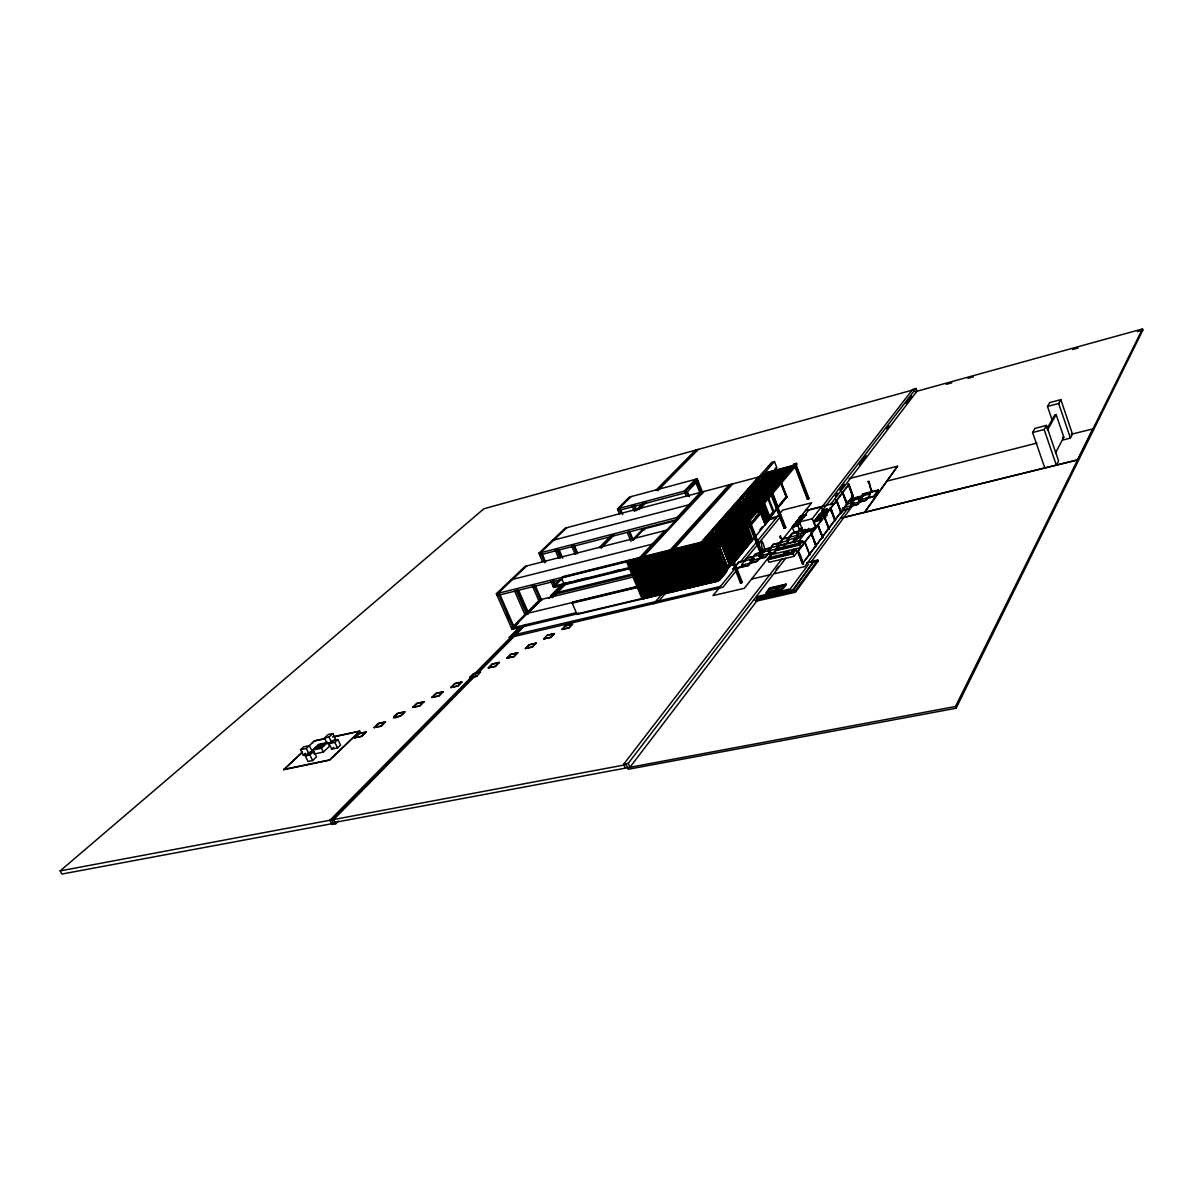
<?xml version="1.0" encoding="UTF-8"?>
<svg xmlns="http://www.w3.org/2000/svg" width="1203" height="1203" viewBox="0 0 1203 1203"><rect width="100%" height="100%" fill="white"/><g stroke="black" fill="none" stroke-linecap="round" stroke-linejoin="round"><path stroke-width="1.5" d="M872.416 490.448C870.521 493.892 866.325 470.117 871.423 490.884M869.589 482.974L868.641 483.32M868.701 481.395L867.919 481.801M781.213 537.891L780.161 538.222L781.093 537.997M779.589 536.673L780.702 536.252L779.694 536.764M765.063 550.357C759.815 528.583 760.913 554.327 764.913 550.222M760.597 541.515L761.439 540.794L760.958 541.425M472.869 676.913L331.802 819.89L333.517 823.408L61.849 874.055L60.15 870.897L626.252 764.612L628.267 769.273L956.099 708.236L1142.85 330.103L1142.474 328.945L915.288 391.697M841.318 518.147L1077.557 459.982L1092.956 428.9L1071.226 434.268M956.099 708.236L955.453 706.507L1142.474 328.945M1062.429 440.118L1070.414 438.103L1072.49 434.088L1060.851 399.652L1049.708 402.584L1047.497 406.434L1052.204 420.223M1055.407 453.125L1063.813 437.2L1056.129 414.569L1054.715 414.93L1046.956 428.9M1047.527 430.088L1056.129 414.569M1044.144 429.546L1046.46 425.411L1058.58 460.914L1056.354 465.215L1044.144 429.546L1032.595 432.509L1044.836 468.042M1047.497 406.434L1058.7 403.501L1060.851 399.652M1032.595 432.509L1034.956 428.373L1046.46 425.411M897.543 466.298L864.506 512.433L897.498 466.178L849.077 478.614M867.152 498.343L873.98 496.644L878.325 490.012L863.062 493.847L858.626 500.478M858.476 500.102L873.829 496.253L878.325 490.012M850.581 504.343L865.769 500.147L870.461 494.238M859.092 502.222L865.904 500.523L867.739 498.012M849.198 506.719L857.694 504.598L860.476 500.809M755.033 600.252L795.018 591.109L817.739 559.996L818.145 561.079L795.454 592.222L755.469 601.335M756.612 598.086L792.927 589.771L813.905 561.169L793.198 590.462L756.882 598.763M860.461 497.982L863.062 493.847M842.235 508.027L857.559 504.222L862.31 498.283M811.228 561.831L853.047 505.004M842.28 510.313L849.077 508.628L853.904 502.643M840.717 511.125L849.228 509.004L852.04 505.185M850.431 503.967L855.092 497.681L870.325 493.862M847.679 508.448L804.687 566.613L774.582 573.681M815.98 545.666L809.424 554.312L822.416 537.019L817.905 525.004L824.25 516.809L817.905 525.004M828.732 528.523L822.431 536.824L841.002 512.027L836.22 499.741L840.912 512.749M846.972 504.027L841.017 511.861L846.822 504.057L853.769 502.268M847.123 503.801L852.822 496.162L846.972 503.846M802.612 564.267C804.236 564.162 798.506 549.38 797.378 550.794L802.612 564.267L803.333 563.906M804.326 541.666L809.845 555.124L804.867 541.53M813.965 541.455C821.769 559.425 807.033 521.185 812.055 536.478M829.333 528.899L828.641 529.26L829.333 528.899L823.829 516.012M835.002 520.704L830.611 507.666L831.769 512.854M846.882 504.734L842.235 491.832L847.544 504.403M852.732 496.869L848.656 483.937L853.393 496.538M823.017 537.395L822.326 537.756L823.017 537.395L817.469 524.403L822.266 537.049L815.995 545.485M835.514 520.583L830.611 507.666M843.273 510.012L840.416 513.846L845.183 507.44M781.529 589.56L784.115 586.072L769.77 589.38M828.747 528.343L841.002 512.027M811.228 533.786L804.777 542.282L811.378 533.756L815.814 545.711M817.724 525.23L811.393 533.561L817.89 525.2L815.694 527.786L802.882 530.929L799.409 521.967L808.747 510.057L821.408 506.884L823.108 511.335M836.641 500.328L848.551 484.824L842.656 492.418M842.656 492.583L830.521 508.403L836.641 500.508M827.423 509.861C819.363 517.666 835.047 503.786 822.205 511.17M796.822 534.403L811.98 530.267L813.98 527.636M821.574 517.816L819.694 520.267L813.92 521.711L815.89 526.839L818.777 526.132M817.063 517.606L822.822 516.177L824.687 513.726L825.98 517.14M820.175 513.546L825.92 512.117L827.754 509.696L822.025 511.125M803.619 532.734L812.13 530.658L814.13 528.012M829.92 508.012L834.777 520.237M840.852 512.072L836.22 499.741M847.98 484.268L852.882 496.659M824.356 515.892L829.168 529.125M848.656 483.937L853.228 496.749M771.258 555.591L768.025 559.696L769.063 562.312L793.965 556.372L797.093 552.267L796.07 549.636L792.521 550.478M769.273 557.485L791.544 552.147L793.8 549.215L794.311 550.523L792.07 553.455L769.8 558.793L769.273 557.485L771.589 554.553L800.627 547.606L803.694 543.576L802.687 540.959L799.168 541.816M778.912 547.185L778.401 545.891L776.146 548.763L776.657 550.057L798.747 544.718L800.942 541.846L800.431 540.538L764.236 549.23L758.928 556.448M757.469 600.162L629.906 767.288L628.222 763.394L785.785 558.102M768.025 559.696L792.927 553.741L796.07 549.636M775.92 553.545L774.912 550.944L799.619 544.989L802.687 540.959M830.371 504.659L916.942 391.246L915.949 388.524L912.656 389.426L820.897 508.418M819.333 519.711C824.656 514.989 816.07 523.094 814.251 521.531M824.145 513.395L818.912 514.704L817.198 516.914L822.461 515.621L824.341 513.907M798.356 541.741L808.627 528.358M822.326 510.508L915.949 388.524M776.146 548.763L798.236 543.41L800.431 540.538M835.378 496.147L837.664 493.17M839.935 490.177L844.506 484.207M859.348 464.824L866.19 455.862M886.746 429.005L889.032 426.027M906.16 403.637L911.859 396.178M776.1 569.62L778.386 566.643M800.115 538.358L802.401 535.38M787.093 540.297L802.251 536.177L807.514 529.906M814.055 521.019L815.784 518.779L821.047 517.47M801.634 519.47L797.378 520.523L795.454 522.959L812.236 518.779L821.408 506.884M625.304 768.146L623.62 764.266L781.905 558.989M794.521 542.628L804.837 529.245M794.16 524.598L799.86 523.185L797.935 525.651L792.221 527.064L794.191 532.162L799.905 530.764L801.83 528.282L798.987 528.989M777.454 546.027L792.612 541.921L797.965 535.591M796.927 536.929L792.612 541.921M796.672 534.012L801.935 527.801M784.251 545.997L788.627 540.959M797.574 525.094C802.987 520.343 794.356 528.433 792.566 526.899M798.987 518.734L803.95 516.944C812.07 511.185 791.183 519.997 805.679 514.734M786.942 539.906L792.145 533.245L805.664 529.937M788.13 538.959L792.296 533.636L797.363 532.388M774.912 550.944L778.07 546.929M758.777 556.072L774.07 552.372L779.589 545.921M777.303 545.651L782.597 538.929L797.815 535.2M792.356 526.388L794.13 524.132L799.333 522.854M795.784 522.794L797.348 520.057L802.717 519.275M798.792 518.222L800.521 516.027M772.251 552.824L744.326 588.297L712.973 595.59L735.589 567.831M779.574 543.335L811.649 502.794L782.612 510.132L740.131 562.282M750.131 561.034L765.258 556.974L770.852 550.478M756.928 559.395L765.424 557.35L768.687 553.23M768.04 551.44L773.258 544.282L788.476 540.583M771.258 547.38L773.258 544.282M750.086 563.23L756.867 561.606L760.176 557.455M725.965 544.989L740.462 583.124L742.266 582.192L727.965 546.357M747.92 521.621L761.664 556.493L763.409 555.591L749.048 518.749L718.582 527.019M770.867 494.433L784.07 528.343L785.754 527.485L768.04 482.147M794.732 466.298L807.333 499.125L808.957 498.298L795.709 463.756L794.491 464.072M740.462 583.124L742.266 582.192M761.664 556.493L763.409 555.591M784.07 528.343L785.754 527.485M807.333 499.125L808.957 498.298M762.206 552.342L764.236 549.23M741.604 565.26L756.717 561.215L762.386 554.673M754.055 558.703L738.747 561.951L733.078 568.914L748.461 565.651L750.702 562.869M749.98 560.643L755.514 553.771L770.702 550.087M752.356 558.282L755.664 554.147L764.116 552.102M733.078 568.914L748.311 565.275L753.905 558.312M509.35 637.635L722.853 587.32L739.183 567.169M743.86 561.425L781.303 515.636M741.454 564.869L747.063 557.951L762.236 554.297M733.228 569.305L738.913 562.342L745.634 560.718M725.935 569.064L730.702 563.26M768.912 516.914L773.694 511.125M772.131 513.876L774.491 511.004M782.747 500.989L785.108 498.132M725.589 570.763L729.92 565.38M768.882 517.922L776.807 508.538M777.785 507.23L786.356 496.839M726.492 569.786L730.356 565.079L729.665 565.44L719.68 539.109L717.168 541.801M769.078 518.042L786.762 496.568L781.469 483.546M726.191 570.433L731.229 564.553M759.86 529.756L762.236 526.854M765.815 522.508L775.86 510.072M781.634 483.335L786.942 497.05L777.574 507.2M705.169 549.861L717.74 581.199L704.913 549.921M725.725 571.485L730.567 565.605L719.875 538.884M769.273 518.538L786.942 497.05M711.965 582.568L696.597 544.342M713.424 582.177L697.996 543.997M713.89 582.117L698.462 543.921M709.529 583.139L694.161 544.959M710.086 582.959L694.612 544.884M711.454 582.688L696.071 544.478M707.665 583.545L692.176 545.485M708.116 583.485L692.748 545.305M702.387 584.838L686.988 546.733M703.83 584.447L688.402 546.388M747.74 527.455L759.183 513.816L755.815 505.26M748.236 527.335L759.664 513.696L756.311 505.14M699.966 585.41L684.567 547.335M700.522 585.229L685.033 547.275M748.266 528.403L760.837 513.395L758.01 514.117L755.725 516.839M701.875 584.959L686.432 546.929M696.146 586.312L680.703 548.357M696.702 586.132L681.214 548.222M749.995 523.666L752.281 520.929M749.83 524.222L759.469 513.2L746.883 528.192M692.402 587.154L676.943 549.245M692.853 587.094L677.394 549.169M694.296 586.703L678.793 548.824M694.748 586.643L679.364 548.643M689.063 587.996L673.605 550.117M794.085 463.997L724.552 546.042L725.093 547.38L727.725 546.733L797.003 464.584L796.521 463.35L794.085 463.997L794.566 465.23M727.078 544.733L695.68 553.245M728.582 542.944L697.033 550.929L728.582 542.944L697.244 551.47L728.597 543.726M709.469 538.237L738.958 530.688L745.755 548.282M709.665 537.23L740.627 529.485L711.078 536.478M710.762 535.215L742.086 527.771L711.168 535.515M712.657 533.801L743.529 526.057L712.251 533.515M715.965 531.651L744.973 524.358L715.559 531.35M717.033 529.651L746.401 522.658L715.635 530.403M716.702 528.418L747.83 520.974L717.108 528.719M721.439 524.598L750.672 517.606L721.65 525.109M723.108 523.44L751.89 516.162M722.762 522.237L753.304 514.493M725.8 519.606L754.898 512.613L726.206 519.891M725.454 518.403L756.296 510.959L727.635 518.252M758.672 507.365L730.311 515.185M730.146 513.786L760.446 506.042L731.529 513.034M731.168 511.861L761.815 504.418L731.559 512.162M732.792 510.749L763.003 503.004M734.206 509.14L764.356 500.659L733.995 508.628M737.168 506.553L765.905 499.576L737.379 507.064M738.958 505.26L767.258 497.967L738.777 505.471M739.965 503.365L768.612 496.373L738.582 504.117M739.785 502.734L769.785 495.004M742.732 500.192L771.288 493.2L743.123 500.478M742.552 499.576L772.446 491.832M745.484 497.034L773.95 490.057L745.86 497.335M747.048 495.982L775.108 488.704M748.206 493.907L776.597 486.929L746.837 494.659M749.559 492.358L777.905 485.38L748.191 493.11M751.108 491.305L779.048 484.042M750.522 489.726L780.521 482.283L752.642 489.561M752.055 488.689L781.649 480.959M753.198 486.644L783.108 479.215L753.574 486.944M754.537 485.125L784.401 477.696L754.913 485.426M759.108 482.132L786.792 474.869M760.236 480.132L788.236 473.155L760.597 480.418M761.544 478.629L789.499 471.651L761.905 478.914M763.048 477.621L790.597 470.358M762.627 476.583L791.86 468.869M764.1 474.899L793.288 467.185L763.92 475.095M766.747 472.659L794.536 465.696L767.108 472.959M726.777 545.26L727.289 544.658L695.469 552.703M748.507 519.561L718.176 526.734M742.913 499.982L771.905 491.892M727.093 545.5L796.521 463.35M686.657 588.553L671.244 550.658M687.214 588.372L671.695 550.598M688.597 588.041L673.154 550.192M682.868 589.455L667.47 551.606M683.379 589.335L667.921 551.53M680.988 589.891L665.575 552.072M681.545 589.726L666.026 552.012M675.891 591.049L660.417 553.35M677.214 590.793L661.8 553.019M677.77 590.613L662.251 552.944M715.95 543.786L719.89 539.215M675.334 591.229L659.861 553.545M669.71 592.568L654.221 554.944M670.206 592.447L654.718 554.824M671.575 592.117L656.101 554.478M672.131 591.951L656.658 554.297M665.966 593.455L650.522 555.816M666.507 593.274L650.973 555.756M741.89 507.004L744.206 504.328M750.01 497.636L752.326 494.959L753.785 498.689M741.905 507.455L744.281 504.809L742.086 507.501M749.785 498.343L752.025 495.591L753.604 498.884M764.371 481.426L766.612 478.839M768.928 476.283L771.108 473.756M668.327 592.899L652.898 555.23M750.206 498.132L752.522 495.456M764.627 481.365L766.867 478.779M769.168 476.223L771.349 473.696M741.905 508.042L753.484 494.659M760.01 487.11L762.416 484.343M764.822 481.561L776.837 467.666L774.476 461.576L771.725 462.313L701.229 542.673M662.221 594.342L646.778 556.748M662.718 594.222L647.229 556.688M658.943 600.853L666.221 592.462M658.988 595.109L643.5 557.621M700.341 547.921L731.785 539.952M701.65 545.636L733.063 537.651L702.071 545.921M703.184 543.876L734.552 535.891L703.409 544.403L704.266 543.41M660.357 594.778L644.868 557.275M660.913 594.598L645.364 557.154M662.236 593.68L653.755 603.801M655.334 595.921L639.831 558.478M701.815 543.094L760.251 476.614L565.215 528.117L538.884 553.215L542.478 561.59M702.326 542.974L703.77 546.388L702.116 542.974M656.688 595.605L641.139 558.207M657.139 595.545L641.635 558.072M656.552 595.079L512.012 629.304L496.358 593.711L704.206 542.012L774.476 461.576M658.552 595.154L643.049 557.681M652.973 596.477L637.41 559.124M653.424 596.417L637.966 558.944M700.778 542.779L758.431 477.095M654.838 596.041L639.334 558.613M649.755 597.244L634.252 559.876M645.515 598.297L630.056 560.914M646.011 598.177L630.492 560.854M673.5 549.576L732.747 483.877M669.71 550.523L729.183 484.824M671.605 550.057L730.958 484.343M641.064 557.666L702.176 491.952M642.928 557.2L703.935 491.486M639.214 558.117L664.823 530.628M700.417 492.418L677.048 517.501L677.8 519.365L539.636 554.989L540.478 554.192M561.921 629.364L569.019 627.71L572.448 624.056L569.124 627.966L561.921 629.364L565.38 625.71L572.448 624.056M562.042 629.62L565.485 625.966L572.553 624.312M627.861 560.433L626.613 561.771L642.131 599.049M573.56 601.816L572.252 603.169L577.064 614.432L578.372 613.064M543.726 638.883L550.794 637.244L554.312 633.545L550.914 637.5L543.726 638.883L547.245 635.184L554.312 633.545M689.981 487.666L694.973 482.403M697.92 480.644L686.718 492.463L618.237 510.613L618.974 509.877M695.514 479.32L684.281 491.125L686.342 496.237M619.65 514.042L617.515 508.854L685.996 490.659L697.214 478.869L702.763 492.749M525.395 648.462L532.448 646.838L536.042 643.079L532.568 647.094L525.395 648.462L529.004 644.703L536.042 643.079M637.846 586.959L573.019 602.372M632.297 540.057L642.703 529.215L676.537 520.493M633.951 539.636L644.327 528.794L644.808 529.937M525.5 648.718L529.109 644.958L536.162 643.334M506.944 658.101L513.982 656.507L517.666 652.688L514.087 656.748L506.944 658.101L510.628 654.297L517.666 652.688M507.049 658.357L510.749 654.552L517.771 652.943M488.358 667.815L495.38 666.221L499.14 662.372L495.501 666.477L488.358 667.815L492.132 663.966L499.14 662.372M521.29 626.522L329.908 820.251L331.938 824.461L335.757 823.754L338.389 821.063M488.478 668.071L492.253 664.206L499.26 662.627M475.922 675.199L333.712 819.529L335.757 823.754M478.553 672.522L525.952 624.417M552.282 597.696L565.455 584.327M601.004 548.252L614.162 534.884M639.184 509.486L645.77 502.809M657.62 490.779L698.432 449.351M469.771 677.845L476.779 676.266L480.508 672.116L473.636 673.936L469.651 677.59L473.516 673.68L480.508 672.116M549.004 598.462L563.53 583.771M599.169 547.696L611.049 535.666M637.44 508.944L642.733 503.606M655.921 490.238L695.529 450.163M475.501 674.236L523.35 625.755M551.966 596.748L565.5 582.959M600.748 547.305L612.613 535.275M637.65 509.892L645.56 501.877M657.424 489.847L696.973 449.757M509.245 637.395L519.771 626.763M551.064 595.455L560.162 585.921M513.17 627.68L541.305 599.425M554.748 585.906L561.29 579.335M512.012 629.304L518.493 622.778M530.072 611.154L540.147 601.019M450.824 687.439L457.817 685.875L461.741 681.921L457.922 686.131L450.824 687.439L454.764 683.484L461.741 681.921M450.93 687.695L454.884 683.725L461.862 682.176M512.779 626.778L525.771 613.741L636.252 587.154M527.019 612.477L539.636 599.831M559.651 579.741L553.109 586.312L571.26 581.816M630.252 567.951L564.177 584.312L561.47 577.996L562.793 576.658L703.289 541.636M431.862 697.349L438.839 695.8L442.854 691.785L438.945 696.056L431.862 697.349L435.892 693.334L442.854 691.785M619.891 510.177L620.628 509.44L622.748 514.568M431.982 697.605L436.012 693.59L442.96 692.041M617.515 508.854L629.455 497.05L697.214 478.869M412.764 707.319L419.727 705.8L423.832 701.74L419.832 706.056L412.764 707.319L416.9 703.259L423.832 701.74M631.094 496.613L619.154 508.418L621.304 513.606M412.885 707.575L417.005 703.514L423.952 701.981M400.599 716.116L404.674 711.74L397.757 713.259C385.727 721.995 403.787 716.326 404.674 711.74M393.667 717.62L397.877 713.514L404.794 711.996M374.178 727.484L381.095 725.995L385.396 721.83L381.216 726.251L374.178 727.484L378.494 723.319L385.396 721.83M374.298 727.74L378.614 723.574L385.501 722.086M354.69 737.68L361.592 736.206L365.968 731.98L361.712 736.462L354.69 737.68L359.096 733.454L365.968 731.98M283.607 769.439L329.562 759.89L359.742 731.319L329.682 760.146L283.728 769.694L302.359 751.995M354.81 737.935L359.216 733.71L366.088 732.236M541.29 554.568L542.117 553.771L545.666 562.012M496.358 593.711L525.125 566.312L666.642 530.162M526.794 565.891L498.057 593.29L513.711 628.898M566.839 527.681L540.523 552.779L544.839 562.809M337.502 747.95L340.524 745.063L337.893 739.529L332.133 740.762L329.111 743.619L331.757 749.153L337.502 747.95L334.87 742.401L337.893 739.529M331.757 749.153L333.772 747.243M323.351 752.055L329.427 746.311L327.592 742.462L318.479 744.416L312.374 750.146L314.224 753.98L323.351 752.055L321.502 748.206L327.592 742.462M312.6 760.537L316.464 756.882L313.788 751.349L309.216 752.326L305.336 755.95L308.013 761.499L312.6 760.537L309.923 754.988L313.788 751.349M332.9 741.334L335.396 738.988L332.795 733.514L328.254 734.492L324.494 738.01L327.126 743.484L331.652 742.522L329.036 737.033L332.795 733.514M308.945 753.98L311.998 751.108L309.366 745.634L303.727 746.837L300.645 749.695L303.291 755.168L308.945 753.98L306.299 748.492L314.404 740.792L325.261 738.447M321.457 744.446L317.652 746.356L320.239 746.522L321.457 744.446L319.186 744.928L315.111 748.446L320.81 747.228L324.615 743.649L318.93 744.868M317.953 747.003L321.757 745.078M303.291 755.168L305.336 753.258M283.728 769.694L302.479 752.251M311.848 743.529L314.524 741.033L325.381 738.702M780.446 536.192L780.04 536.403M761.92 542.779L761.198 543.049M60.15 870.897L483.862 508.779L914.506 389.516M868.055 481.636L869.107 481.365M761.484 541.004L760.431 541.305M946.325 384.328L951.738 382.84M967.964 378.359L973.377 376.87M1072.535 349.517L1077.948 348.013M1137.436 331.607L1142.85 330.103M775.213 468.102L780.356 480.027M766.912 472.463L794.341 465.2M766.928 473.155L794.175 465.396M763.725 474.599L793.093 466.689M762.612 475.892L791.845 468.162M761.304 477.38L790.582 469.666M761.725 478.418L789.318 471.155M761.74 479.125L789.138 471.35M760.401 479.922L788.04 472.659M760.431 480.629L787.875 472.854M753.574 483.004L756.371 482.268L758.386 487.41M758.913 481.636L786.762 474.162M755.619 483.125L757.258 486.328M755.258 483.651L757.273 488.809M757.589 483.155L785.484 475.681M755.078 483.862L757.093 489.004M757.785 483.651L785.679 476.177M754.281 484.659L756.973 491.516M753.92 485.185L758.627 497.215M754.717 484.914L784.206 477.185M753.74 485.38L758.446 497.41M753.123 485.982L758.642 499.711M754.732 485.621L784.04 477.396M753.379 486.448L782.912 478.719M752.582 486.704L753.755 490.358M753.394 487.155L782.747 478.914M748.206 489.125L751.243 488.253M751.86 488.177L781.619 480.253M552.237 540.478L690.687 504.313M750.702 489.516L780.326 481.786M750.717 490.222L780.145 481.982M750.913 490.809L779.018 483.32M747.995 492.598L777.709 484.869M748.01 493.32L777.544 485.08M748.386 493.696L776.401 486.418M748.401 494.418L776.221 486.629M746.852 495.471L775.078 487.982M745.665 496.824L773.755 489.546M745.68 497.546L773.574 489.756M742.356 499.065L772.431 491.11M538.884 553.215L678.838 517.034M742.928 500.689L770.912 492.899M739.589 502.222L769.755 494.268M735.379 503.741L738.236 503.004L740.747 509.38M738.386 503.606L768.416 495.862M738.401 504.328L768.236 496.072M736.642 504.944L751.198 541.786M736.131 505.531L750.567 542.418M738.567 504.959L767.063 497.456M641.996 529.952L643.62 529.531M735.815 505.771L750.386 542.643M737.364 506.343L765.709 499.05M734.717 507.14L741.048 524.177M733.83 508.162L738.356 519.952M733.183 508.779L740.627 527.245M734.191 508.403L764.356 500.659M732.988 509.004L747.649 545.997M734.386 508.914L764.552 501.185M731.89 510.373L746.446 547.44M732.582 510.237L762.988 502.283M731.695 510.583L746.266 547.666M731.364 511.636L761.619 503.892M729.635 512.839L744.371 549.982M731.379 512.373L761.439 504.117M729.559 513.034L744.176 550.207M729.048 513.621L743.665 550.824M729.935 513.275L760.236 505.516M728.853 513.846L743.484 551.049M728.326 514.448L742.913 551.876L728.206 514.478M729.95 513.997L760.266 506.252M730.101 514.658L758.867 507.155M726.883 516.087L729.935 524.809M727.078 516.538L757.469 508.794L726.883 516.764M725.845 517.17L740.868 554.237M729.078 516.598L757.679 509.305M728.883 516.824L757.499 509.531M725.123 517.982L740.101 555.29M725.65 518.177L756.086 510.433M724.732 518.568L739.409 556.147L724.537 518.779M723.995 519.395L730.086 534.688M727.454 518.463L755.905 510.658M723.815 519.606L727.875 529.816M725.995 519.38L754.687 512.087M723.078 520.448L726.341 528.974M722.552 521.049L737.469 558.493M726.01 520.117L754.507 512.313M722.356 521.275L737.153 558.763M736.447 559.621L721.815 521.876M722.747 521.5L753.289 513.741M718.687 522.764L721.62 522.102M758.807 513.531L755.95 505.395M1036.941 443.095L886.942 481.11M720.402 523.5L724.371 533.771M722.898 522.929L751.875 515.41M1062.414 437.561L1063.813 437.2M719.138 524.944L734.025 562.568M721.635 524.373L750.461 517.079M718.402 525.786L733.244 563.651M717.665 526.628L732.582 564.327M718.371 526.508L749.048 518.749M772.356 512.809L774.176 512.343L768.341 497.38M713.785 528.358L716.928 527.47M718.386 527.245L749.063 519.501M510.959 579.801L654.056 543.696M716.898 528.192L747.619 520.433M716.913 528.929L747.439 520.658M717.229 529.425L746.191 522.132M717.244 530.177L746.206 522.884M715.755 531.124L744.762 523.831M864.897 493.801L878.461 490.388M715.77 531.876L744.777 524.583M768.567 518.568L781.213 515.395M708.808 534.027L711.74 533.29L726.943 571.199L719.484 580.282L690.702 587.004M712.447 533.275L743.319 525.531M769.86 518.929L759.935 493.185M711.229 533.997L726.311 571.966M769.694 519.14L759.815 493.215M711.018 534.237L726.116 572.207M767.258 520.132L776.326 517.861M805.559 510.523L835.814 502.929M850.07 499.35L863.694 495.937M712.462 534.027L743.334 526.282M769.048 519.937L759.649 495.907M710.477 534.854L725.574 572.854M710.266 535.094L725.379 573.094M710.958 534.989L741.875 527.245M709.725 535.726L713.063 544.388M709.514 535.952L710.913 539.41M767.92 521.305L761.875 505.831M710.973 535.741L741.89 527.997M767.74 521.516L761.694 506.042M846.957 501.711L862.175 497.892M708.973 536.583L724.116 574.643M767.273 522.102L761.033 506.824M850.476 501.245L853.859 500.388M708.762 536.809L723.92 574.884M711.274 536.252L740.416 528.959M708.206 537.44L723.183 575.771M766.446 523.11L752.461 486.749M709.469 537.47L740.431 529.726M707.454 538.312L722.447 576.673M765.965 523.696L751.905 487.471L753.634 492.884M707.259 538.538L722.567 576.643M709.665 537.997L738.958 530.688M765.303 524.493L751.123 488.283M706.702 539.17L709.153 546.373L706.492 539.41M709.875 538.523L739.168 531.215M765.123 524.703L755.078 498.734M709.68 538.764L738.973 531.44M822.01 510.658L827.228 509.365M806.205 515.079L800.551 516.493L798.642 518.899L804.326 517.485M705.74 540.282L707.003 543.771M708.161 539.726L737.499 532.418L707.966 539.967M708.372 540.267L737.71 532.944M708.176 540.493L737.514 533.185M825.544 511.561L820.506 513.38M704.913 541.906L736.025 534.147L704.717 542.132M561.47 577.996L702.372 542.914M705.123 542.433L734.507 535.109M704.928 542.658L736.041 534.914M818.927 515.17L824.687 513.726M703.605 544.177L734.762 536.433M497.17 595.56L562.282 579.38M703.409 544.403L734.567 536.658M795.589 522.282L800.972 521.5M701.875 546.162L733.274 538.192M700.116 547.395L731.574 539.41L731.589 540.177M815.799 519.245L820.13 518.162M700.732 549.019L730.296 541.711M574.899 580.929L585.786 578.237M614.838 571.049L620.282 569.711M630.026 567.44L564.944 583.515M631.68 568.222L553.606 587.485L550.974 581.365M843.062 517.576L1077.512 459.847M751.935 540.764L745.454 523.997M749.71 543.485L735.304 506.358L749.83 543.455M749.198 544.087L738.04 515.531L741.168 524.132M555.891 592.763L632.131 574.102M747.83 545.771L741.83 530.643M747.138 546.613L732.477 509.591L747.078 546.794M550.959 595.229L632.583 575.275M789.514 537.651L782.597 538.929M745.063 549.139L738.492 532.237M541.455 599.38L633.876 576.838M793.89 538.628L799.003 537.395M775.108 544.252L781.86 542.613M742.086 552.748L734.146 532.418M766.07 549.2L771.138 547.982M739.469 555.951L724.597 518.598M738.567 557.034L731.995 539.816M738.056 557.666L729.244 535.561M737.86 557.891L728.371 534.087M767.89 551.064L778.085 548.598M736.627 559.395L721.695 521.922M728.447 544.012L735.259 561.064L728.762 543.741M753.965 556.718L747.063 557.951M734.732 561.711L728.732 546.312M767.424 554.403L774.07 552.372M733.83 562.809L718.808 525.215L741.785 582.808M572.568 602.101L637.846 586.207M572.252 603.169L637.334 587.53M783.664 552.613L788.973 551.335M730.567 565.605L719.424 539.185M731.86 565.199L722.958 542.929M724.838 573.741L714.447 547.846M724.642 573.981L712.161 542.884M723.379 575.53L708.086 537.47M721.905 577.335L706.567 539.215M512.358 627.199L514.057 626.793L499.786 594.267M511.47 628.086L576.523 612.658M721.153 578.237L708.402 547.245M720.417 579.139L705.048 540.944M715.078 580.658L718.672 579.816L717.214 581.32L703.966 548.252M719.68 580.041L704.086 542.057M658.342 594.658L661.936 593.801M665.515 592.959L687.048 587.861M577.064 614.432L717.785 581.139M808.897 562.087L817.739 559.996M806.822 562.839L813.905 561.169M812.837 562.327L818.145 561.079M514.418 634.793L720.477 586.402M751.574 579.094L771.048 574.523M554.418 633.786L547.245 635.184M756.567 596.673L768.973 593.816M772.521 593.004L790.251 588.944L808.642 564.207M469.651 677.59L476.779 676.266M393.546 717.364L400.479 715.86M324.494 738.01L329.036 737.033M332.494 736.898L359.622 731.063M334.419 736.762L359.742 731.319M300.645 749.695L306.299 748.492M329.111 743.619L334.87 742.401M312.374 750.146L321.502 748.206M305.336 755.95L309.923 754.988M623.62 764.266L628.222 763.394M333.171 822.702L955.453 706.507M506.358 613.515L508.613 618.643M518.734 590.508L528.312 612.477M517.125 589.665L527.967 614.553M516.252 590.523L526.583 614.207L524.899 614.613L514.568 590.929M533.952 585.229L540.463 600.267L538.794 600.673L532.282 585.635M535.515 586.056L541.816 600.613M553.44 580.132L555.575 585.079M552.628 580.959L555.26 587.079M555.109 549.891L558.793 558.493M559.094 549.636L562.748 558.222M557.56 548.688L561.23 557.29M556.748 549.47L560.418 558.072M574.057 544.718L577.651 553.215M573.275 545.47L576.869 553.981M571.651 545.891L575.26 554.388M629.831 531.681L633.379 540.237M628.387 530.718L631.936 539.29M627.455 532.854L631.004 541.425M634.582 505.11L636.673 510.177M633.876 505.831L635.966 510.914M642.703 529.215L643.169 530.358M632.237 506.268L634.327 511.335M687.409 491.726L689.424 496.704M710.672 549.801L721.83 577.545L710.552 549.846M685.996 490.659L688.056 495.771M707.334 543.515L705.815 540.072L707.123 543.741M712.296 563.35L715.635 571.651M709.575 557.26L713.078 565.936M714.477 569.41L716.567 574.613M702.702 542.297L718.101 580.508M716.808 527.515L721.725 539.47M716.702 527.621L720.838 537.982M722.868 543.034L731.8 565.395L770.431 518.252L764.401 502.824M702.086 493.471L697.244 481.365L695.545 481.817L700.387 493.922M696.221 481.095L701.063 493.2M719.83 540.884L729.003 563.801M718.898 544.899L727.95 568.011L718.732 545.019M727.815 568.042L718.492 545.094L727.559 568.102M720.041 550.207L721.364 553.485M724.642 561.696L725.965 564.989M730.447 536.643L738.702 557.004M726.732 538.628L720.477 523.305L727.213 540.568M728.386 543.185L735.379 561.034M725.725 537.185L727.093 540.598M725.319 537.771L727.364 542.899M723.078 532.869L734.672 561.906L722.958 532.914M718.281 525.831L733.454 563.741M734.822 567.154L738.236 575.681M739.589 579.094L740.958 582.508M737.995 518.027L733.89 507.982L737.815 518.237M741.68 527.47L748.326 545.154L741.68 528.358M741.86 528.132L748.461 545.124M734.522 519.606L737.86 528.042L734.401 519.636M732.326 514.764L730.868 511.425L732.206 514.809M738.762 530.914L745.695 548.478L738.883 531.666M733.138 518.749L730.462 511.997L734.161 522.373M730.341 512.027L732.958 518.959M736.356 527.215L745.003 549.335L736.176 527.425M732.868 528.839L727.484 515.305L742.401 552.493L734.206 532.222M729.304 520.598L732.792 529.019M733.619 533.019L741.379 553.606L731.289 528.192M726.702 516.313L728.717 521.395M731.469 527.982L741.514 553.575M749.198 521.305L762.943 556.177M750.446 526.297L753.875 535.004M755.258 538.478L762.131 555.906M745.995 522.358L752.747 539.771M744.131 520.658L737.529 503.922L743.83 520.899M737.394 503.967L743.95 520.869M745.334 524.042L751.875 540.959L745.138 524.252M734.597 507.17L735.86 510.704M742.567 527.305L749.138 544.282L743.033 529.2M751.83 495.08L753.935 500.583M756.281 507.08L758.176 511.922M759.725 490.839L763.063 499.395M755.8 482.929L757.078 486.523M759.83 495.696L769.334 519.696M757.273 491.29L754.582 484.418L757.093 491.486M759.965 498.162L768.401 520.719L762.356 505.26M759.845 498.192L768.522 520.688M759.664 498.388L761.003 501.831M795.018 591.109L795.454 592.222M755.153 491.14L758.461 499.907M754.973 491.335L758.341 499.937M754.973 493.831L766.567 523.079M751.785 487.516L753.755 492.854M755.168 496.117L765.905 523.876L754.988 496.328M751.033 488.388L753.77 495.35M797.92 550.673L803.153 564.147M797.559 550.553L802.792 564.027M768.431 481.982L778.01 507.26M768.476 483.801L771.815 492.222M773.018 495.501L774.416 498.899M768.296 483.997L769.604 487.35M771.469 492.418L785.318 528.042M771.98 495.606L783.845 526.102M792.927 553.741L793.965 556.372M791.544 552.147L792.07 553.455M764.326 487.065L767.003 493.937M764.341 489.546L773.048 511.907M797.935 525.651L799.905 530.764M775.724 468.659L780.191 480.238M775.484 468.719L779.95 480.298M781.168 483.471L786.461 497.17M777.8 475.396L779.724 480.358M781.634 485.32L785.469 495.245M799.619 544.989L800.627 547.606M798.236 543.41L798.747 544.718M811.318 533.049L816.416 546.282M795.288 464.238L808.551 498.809M817.814 524.493L822.852 537.621M796.476 469.26L807.739 498.613M812.236 518.779L815.694 527.786M830.671 508.358L835.093 519.982M825.92 512.117L827.213 515.516M824.1 516.839L828.807 529.034M836.581 499.816L841.423 512.628M842.596 491.907L847.393 504.613M842.235 491.832L847.032 504.523M1058.7 403.501L1070.414 438.103M809.408 554.508L802.717 563.305L809.408 554.508M786.1 584.102L781.965 589.665L765.589 593.44L769.815 587.876L786.1 584.102M786.04 584.763L783.619 588.011L767.048 591.831L769.514 588.583L786.04 584.763M778.567 586.748L774.341 592.372L766.04 594.282L770.311 588.658L778.567 586.748M804.596 542.523L798.01 551.185L804.596 542.523M830.356 508.613L824.266 516.628L830.356 508.613M715.349 581.726L699.935 543.515L715.349 581.726M715.86 581.605L700.447 543.395L715.86 581.605M705.74 583.996L690.311 545.906L705.74 583.996M706.251 583.876L690.823 545.786L706.251 583.876M704.341 584.327L688.913 546.267L704.341 584.327M698.101 585.801L682.657 547.816L698.101 585.801M698.612 585.681L683.169 547.696L698.612 585.681M690.492 587.605L675.048 549.711L690.492 587.605M730.086 541.17L730.101 541.951L698.582 549.154L730.086 541.17M691.003 587.485L675.545 549.591L691.003 587.485M684.823 588.944L669.349 551.124L684.823 588.944M685.319 588.823L669.86 551.004L685.319 588.823M679.154 590.282L663.68 552.538L679.154 590.282M679.65 590.162L664.191 552.418L679.65 590.162M673.515 591.62L658.026 553.951L673.515 591.62M674.011 591.5L658.537 553.831L674.011 591.5M667.891 592.944L652.402 555.35L667.891 592.944M664.146 593.831L648.658 556.282L664.146 593.831M664.642 593.711L649.154 556.162L664.642 593.711M649.274 597.35L633.755 559.996L649.274 597.35M651.124 596.914L635.605 559.53L651.124 596.914M651.62 596.793L636.101 559.41L651.62 596.793M647.425 597.786L631.906 560.448L647.425 597.786M647.906 597.68L632.402 560.327L647.906 597.68M643.725 598.673L628.207 561.38L643.725 598.673M644.222 598.553L628.703 561.26L644.222 598.553M717.469 526.854L732.522 564.523L717.469 526.854"/></g></svg>
